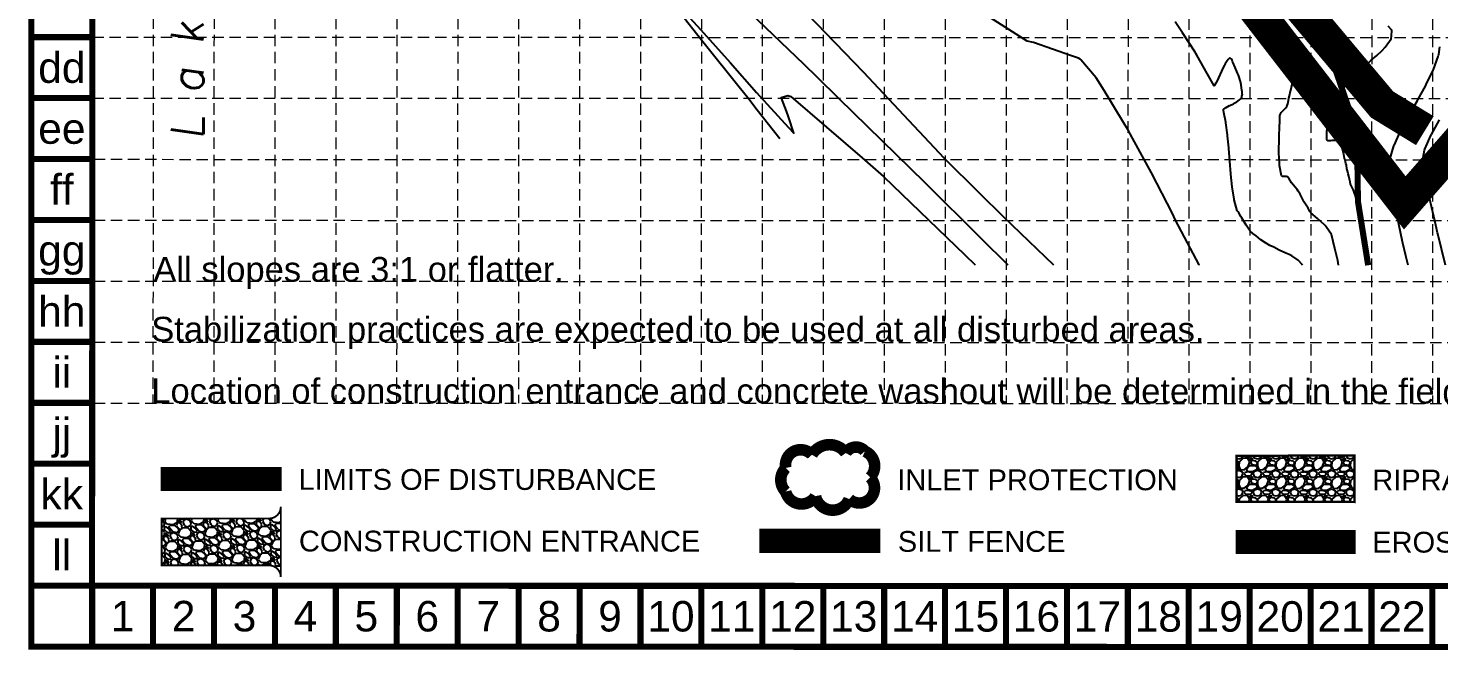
# Model space of a CAD drawing. Extents: x -334 to 9916, y 1271 to 43031.
# Drawn here: x 2420 to 4504, y 1271 to 2191 of the extents above; entities that cross this region are included whole.
import ezdxf
from ezdxf.enums import TextEntityAlignment as Align

# ---------------------------------------------------------------- set-up
doc = ezdxf.new("R2010")
doc.units = 0
doc.header["$LTSCALE"] = 150
doc.header["$MEASUREMENT"] = 0
for name, pattern in [('ACAD_ISO02W100', [15, 12, -3]), ('DASHED', [0.75, 0.5, -0.25]), ('HIDDEN', [0.375, 0.25, -0.125])]:
    doc.linetypes.add(name, pattern=pattern)
for name, color, linetype in [('BASE', 7, 'CONTINUOUS'), ('contours-ng', 253, 'CONTINUOUS'), ('GRID', 254, 'HIDDEN'), ('LEGEND', 7, 'CONTINUOUS'), ('swppp', 5, 'CONTINUOUS')]:
    doc.layers.add(name, color=color, linetype=linetype)
doc.styles.add('C60', font='SIMPLEX.shx', dxfattribs={"oblique": 8, "height": 2.4})
doc.styles.add("L200'", font='ARIAL.TTF', dxfattribs={"height": 0.001968503937008})
doc.styles.get("Standard").update_dxf_attribs({"font": 'ARIAL.TTF'})

msp = doc.modelspace()

# ---------------------------------------------------------------- hatches: boundary and pattern name
at = {"layer": 'LEGEND', "linetype": 'ACAD_ISO02W100'}
h = msp.add_hatch(dxfattribs=at)
h.set_pattern_fill('GRAVEL', color=240, scale=27.42497999999808, angle=-0.01724541332721225, style=0)
h.set_pattern_definition([(227.9955545866728, (2252.770625588506, 106.7426270954634), (-219.4740732045313, -246.7588086367847), [3.689647109279741, -365.2757220182145]), (184.9524545866728, (2250.301552037922, 104.0008721357485), (329.1080284826069, 27.32568485761594), [6.331550282639557, -626.823286006456]), (132.4931545866727, (2243.993641831174, 103.4542711241411), (274.1587320940525, -301.7575503776198), [4.464457644239689, -441.9818552793292]), (267.2564545866728, (2233.2958364597, 96.6012457379361), (27.58996202354061, 548.4913286530882), [5.765772945239598, -570.8114118788002]), (292.8164545866728, (2233.019853201112, 90.84208274505045), (-137.0261099883516, 329.1409198867892), [5.653796751899609, -559.7266463375014]), (357.2564545866728, (2235.212283123191, 85.63067641120892), (-548.4913286530882, 27.58996202354063), [5.765772945239598, -570.8114118788002]), (37.67695458667279, (2240.971446116077, 85.3546931526032), (-356.6074714631612, -274.1422142681764), [7.624939764419464, -754.868433327967]), (72.2380545866728, (2247.006344728829, 90.01512352419331), (192.156748164753, 603.2916468558514), [7.198728150239504, -712.6743336985309]), (121.4123545866727, (2249.202406685415, 96.8707078436953), (-219.292745814721, 356.5906247851172), [5.785299530999598, -572.7452843435002]), (175.2191545866728, (2246.187144854355, 101.8081120287545), (301.66653773377, -27.51554741137026), [6.604812783359486, -323.6356892597146]), (222.3801545866728, (2239.60531504498, 102.3585927136719), (-329.1907474927484, -301.5754936373835), [8.541455171039402, -845.6046927074409]), (138.7968545866728, (2260.446482883606, 96.31882387282099), (-191.9254043991731, 164.6075812561324), [2.915302798979797, -288.6162112230999]), (171.4519545866728, (2258.253062406655, 98.23923275570519), (356.5081674984643, -54.95748454409353), [5.546345680259566, -549.0895387447359]), (224.9827545866728, (2252.768314293827, 99.06363304326442), (-0.008254626410954983, -27.42498724435251), [3.87846809657973, -34.90629514415758]), (203.1813545866727, (2250.849556335646, 102.3552083178906), (137.1413956608108, 54.80872074374402), [2.088631626839855, -206.7737905826856]), (291.7841545866727, (2248.929560183893, 101.5330367787731), (-27.40021242938047, 82.28319838359705), [2.953752620939793, -144.7342898007499]), (30.94655458667279, (2250.025733871812, 98.79020871805437), (82.2913913026689, 54.82526177125056), [4.79742432641962, -155.1163176545277]), (161.5478545866728, (2254.140223601621, 101.257218612644), (54.84171482347013, -27.44144421743879), [3.46901314517976, -83.25639775925423]), (16.3722545866728, (2233.023072504417, 101.5378244606097), (274.2746116800091, 82.1921900833647), [4.859706455999658, -481.1121732680662]), (70.32895458667278, (2237.68573162442, 102.9076701124361), (-109.7905855702082, -301.6418064476974), [4.077024951779714, -403.6246200518117]), (293.1813545866727, (2254.141874526392, 106.7422143642707), (-54.80872074374402, 137.1413956608108), [4.177235828699709, -204.6851863808257]), (343.5932545866727, (2255.786217604518, 102.902222060691), (-274.2250840572251, 82.35728259679021), [4.859706455999616, -481.1121732680608]), (339.4267545866728, (2233.017954637625, 84.53433763083194), (-137.1084351604795, 54.89112085189898), [4.686380582399671, -229.6327582375039]), (294.7578545866728, (2237.405455961427, 82.887518165536), (-137.0338786881543, 301.7161332336104), [3.926653786439682, -388.7393007821099]), (66.7841545866728, (2254.407869690113, 79.3171530601926), (54.89126697786325, 137.1083771435054), [4.177235828699708, -204.6851863808256]), (17.33675458667279, (2256.054524062919, 83.15615480891029), (-356.5577976741127, -109.5924541286572), [4.597276822379676, -455.129171291488]), (69.4267545866728, (2240.969630098829, 79.32119782588234), (-54.89112085189907, -137.1084351604795), [2.343190291199838, -231.9759485287039]), (101.2926545866723, (2252.76237096465, 79.31764833762395), (-27.39189531816825, 109.7081902651152), [1.398399730199898, -138.4420943644098]), (165.9465545866728, (2252.488533908265, 80.68897982174508), (82.26669663910091, -27.44968935697165), [5.653796751899603, -107.4222754109925]), (185.9917545866728, (2247.003950887911, 82.06187968439849), (274.2580353640418, 27.34241380316609), [5.239542428999634, -518.7139599965037]), (303.6728545866728, (2250.024990955665, 96.32196062988646), (-27.40850611249023, 54.85820002219903), [3.955285465559724, -94.9268785984134]), (353.1399545866728, (2252.217998701423, 93.0303028090209), (466.2081121657963, -54.99050545868374), [6.905445414119517, -683.6379167236919]), (60.92815458667279, (2259.07399575214, 92.20548979026853), (-109.7576981469964, -191.9418433552157), [2.823566240879803, -279.5338805965006]), (89.98275458667278, (2260.445987606175, 94.67332514734244), (-27.41672413386501, 27.43323338157814), [1.645498799999885, -25.77948119999819]), (120.2391545866728, (2246.455698951471, 82.88479413966343), (109.6419924142907, -192.0079371090337), [3.809987921519734, -377.1900109295736]), (47.99555458667278, (2244.5369409933, 86.17636941429032), (219.4740732045313, 246.7588086367847), [7.379294218559482, -361.5860749089347]), (359.9827545866728, (2249.47508809446, 91.65987933352449), (27.43323338157814, 27.41672413386501), [7.130494799999501, -20.29448519999858]), (325.2875545866727, (2256.60558257147, 91.65773313132172), (-274.1918476920056, 192.0576336131719), [4.336273287719696, -429.29072638449]), (254.0373545866728, (2260.170086893826, 89.18841194205197), (-27.4579942181489, -109.6916638813761), [3.993131937959723, -195.6637392098264]), (207.6287545866728, (2259.071932096176, 85.34924510085784), (-521.1570277109344, -274.0931612920521), [6.501502883699547, -643.6498550604749]), (175.4088545866728, (2253.311778548429, 82.33423090850738), (-356.5164845811368, 27.53214629441877), [6.878157559019458, -680.9368578684666])])
h.paths.add_polyline_path([(4204.564151797264, 1491.18560020753), (4379.093103573794, 1490.822938965112), (4379.113740133434, 1559.385385859317), (4204.584615801215, 1559.174751910053)])
at = {"layer": 'LEGEND'}
h = msp.add_hatch(dxfattribs=at)
h.set_pattern_fill('GRAVEL', color=4, scale=27.72521135999806, angle=-43.95150057775267, style=0)
h.set_pattern_definition([(184.0612994222473, (-36141.61448140272, -15362.35756074939), (-332.8650907135962, -25.70006270867792), [3.730039035528696, -369.2745299224136]), (141.0181994222472, (-36145.33516045317, -15362.62173559138), (258.7642379225353, -210.9519855930783), [6.400864096260038, -633.685351453264]), (88.55889942224731, (-36150.3108467016, -15358.59512636734), (-12.06819053807244, -411.9881867284128), [4.513331706871369, -446.8203934844925]), (223.3221994222473, (-36162.90596801799, -15356.08052436039), (404.8132954710882, 379.9602927739713), [5.828892985903272, -577.0602947035786]), (248.8821994222473, (-36167.14652832367, -15360.0797278987), (131.110950776408, 335.7351483368826), [5.715690947920399, -565.8541801500377]), (313.3221994222474, (-36169.20582248168, -15365.4115680811), (-379.9602927739712, 404.8132954710882), [5.828892985903273, -577.0602947035786]), (353.7426994222473, (-36165.20661894334, -15369.65212838683), (-451.9084413439464, 50.55349380065404), [7.708412789208901, -763.1322561770315]), (28.30379942224733, (-36157.5441349379, -15370.4922894615), (563.0596956189626, 304.4242473714307), [7.277535279463173, -720.4762421937562]), (77.47809942224731, (-36151.13665813042, -15367.04166647003), (90.47318822480356, 413.4232161592834), [5.848633336391555, -579.0153379826245]), (131.2848994222473, (-36149.86859489255, -15361.33214788485), (200.3190998856539, -231.6292669150674), [6.67711810225105, -327.1786483842447]), (178.4458994222473, (-36154.27417612536, -15356.31470630484), (-451.1909914280944, 11.35065557305847), [8.634961627648682, -854.8618388170809]), (94.86259942224673, (-36143.33785248952, -15375.33036046848), (-24.26514784539226, 254.4594935375375), [2.947217692779147, -291.7757992196466]), (127.5176994222473, (-36143.58767768572, -15372.39373751529), (220.9963574862588, -290.0750087430288), [5.607063569811927, -555.1006242215262]), (181.0484994222473, (-36147.00242656261, -15367.94640095092), (-19.242667239854, -19.96014975374373), [3.92092711574225, -35.28842721731436]), (159.2470994222473, (-36146.09051725874, -15364.20419743173), (138.2860605816551, -56.29298763680768), [2.111496646754732, -209.0374194480117]), (247.8498994222473, (-36148.0650071477, -15363.4560154491), (37.76784731847334, 79.12309574365574), [2.986088439105872, -146.3187493943582]), (347.0122994222473, (-36149.19086753313, -15366.22173625824), (98.36576161627748, -17.80760907322966), [4.849943497993101, -156.8144331320104]), (117.6135994222473, (-36144.4650064809, -15367.31172252898), (20.6776652697463, -58.44544263838458), [3.506989710137497, -84.16783621893403]), (332.4379994222472, (-36159.64189042244, -15352.29527190366), (257.3293232247948, -132.5463699374083), [4.912907452991656, -486.3790854806854]), (26.39469942224729, (-36155.28653295004, -15354.56851714329), (-291.5097946775566, -142.5910682873724), [4.121657645988671, -408.0432474713264]), (249.2470994222473, (-36140.61647422385, -15363.31969381362), (56.29298763680768, 138.2860605816551), [4.2229655682981, -206.9259505264682]), (299.6589994222473, (-36142.11283818915, -15367.26867359154), (-141.8736360784061, 252.3069403738376), [4.912907452991655, -486.3790854806853]), (295.4924994222473, (-36171.57234041928, -15364.67056092152), (-61.31550917186081, 136.1335491622647), [4.737684117196468, -232.1466326434723]), (250.8235994222473, (-36169.53327712403, -15368.94699534173), (111.8687780011468, 315.774803774934), [3.9696403121018, -392.9949731275167]), (22.84989942224733, (-36159.65953407331, -15383.47226400356), (136.1336148501541, 61.31536443747924), [4.222965568298106, -206.9259505264685]), (333.4024994222473, (-36155.76795287876, -15381.83240357995), (-336.4524461535045, 170.3141709881251), [4.647604905487834, -460.1116380087843]), (25.49249942224733, (-36169.4400044261, -15374.04335997386), (-136.1335491622647, -61.31550917186073), [2.368842058598235, -234.5154747020706]), (57.35839942224731, (-36160.85714268795, -15382.31770432639), (57.01056330115201, 99.08320504475107), [1.413708527246301, -139.9576709763996]), (122.0122994222473, (-36160.09461105947, -15381.12727053476), (40.63781772563514, -77.68809916374325), [5.715690947920391, -108.5982666365442]), (142.0574994222472, (-36163.12450671061, -15376.28073109891), (218.8440789507978, -172.4664781051578), [5.296901630327629, -524.3925128217287]), (259.7385994222473, (-36150.9227070488, -15368.01814918007), (18.52514384675213, 59.16296529194778), [3.998585432761639, -95.96607811149067]), (309.2056994222473, (-36151.63501491686, -15371.95277931218), (300.836951673708, -367.0456764329961), [6.981041869179295, -691.1219528646621]), (16.99389942224735, (-36147.22225886115, -15377.3622489408), (-214.5392112480669, -62.75036705143663), [2.854476860779952, -282.594040973556]), (46.04849942224732, (-36144.49241216663, -15376.52796908318), (-0.7174822918655865, 39.20280486233084), [1.663512681599883, -26.06169867839817]), (76.3048994222473, (-36162.94642974362, -15375.29707356581), (-54.85820400556869, -216.6916008083072), [3.851697262976372, -381.3192489439608]), (4.06129942224732, (-36162.03452043977, -15371.55487004663), (332.8650907135962, 25.70006270867798), [7.460078071057392, -365.5444908868848]), (316.0484994222473, (-36154.59316233884, -15371.02652036254), (39.20280486233084, 0.7174822918655915), [7.208554953599497, -20.51665640639856]), (281.3532994222473, (-36149.40352500881, -15376.02961229673), (-64.9025265114106, 332.1476792683968), [4.383744068974734, -433.9903301259622]), (210.1030994222472, (-36148.54054585946, -15380.32757118573), (-96.93078894549302, -60.59791768138761), [4.036846224438438, -197.8057422495971]), (163.6944994222473, (-36152.03292418248, -15382.35228483507), (-571.6694055497969, 166.0088940114504), [6.5726772310579, -650.6961271579745]), (131.4745994222473, (-36158.34124707503, -15380.50694175873), (-240.2393164005309, 270.1146472589626), [6.953455283876153, -688.3913245230324])])
edge = h.paths.add_edge_path()
edge.add_line((2792.856596770729, 1379.84000509766), (2792.887893826172, 1483.82064620603))
edge.add_arc((2775.557790457538, 1483.825862380861), 17.33010415364022, -89.97818947530192, -0.017245413234775242, ccw=False)
edge.add_line((2775.56438742958, 1466.49575948284), (2616.744608054471, 1466.529177169625))
edge.add_line((2616.744608054471, 1466.529177169625), (2616.723727714765, 1397.156800810305))
edge.add_line((2616.723727714765, 1397.156800810305), (2775.519896430138, 1397.175324170468))
edge.add_arc((2775.526493402159, 1379.845221272511), 17.3301041535763, -0.017245413301282042, 90.0218105246326, ccw=False)

# ---------------------------------------------------------------- linework, layer by layer
at = {"layer": 'BASE', "const_width": 8.999999999999368}
for points in [[(2424.222657490816, 1277.347496979473), (8184.222396578182, 1275.61379896351), (8185.305957838159, 4875.613635893114), (2425.306218750793, 4877.347333909077)], [(2514.053156755391, 1367.296894439544), (8094.500872122069, 1365.461166757224), (8095.414011350508, 4785.68374551762), (2516.216648258026, 4787.46663159015)]]:
    msp.add_lwpolyline(points, close=True, dxfattribs=at)
for points in [[(2514.49354372905, 2177.320367180375), (2424.49354780581, 2177.347456211874)], [(2514.466454697551, 2087.320371257135), (2424.466458774311, 2087.347460288634)], [(2514.439365666051, 1997.320375333895), (2424.439369742811, 1997.347464365394)], [(2514.412276634552, 1907.320379410655), (2424.412280711312, 1907.347468442154)], [(2514.385187603053, 1817.320383487414), (2424.385191679813, 1817.347472518914)], [(2514.358098571553, 1727.320387564174), (2424.358102648313, 1727.347476595674)], [(2514.331009540054, 1637.320391640934), (2424.331013616814, 1637.347480672434)], [(2514.303920508554, 1547.320395717694), (2424.303924585314, 1547.347484749194)], [(2514.276831477055, 1457.320399794454), (2424.276835553815, 1457.347488825953)], [(2514.249742445556, 1367.320403871214), (2424.249746522315, 1367.347492902713)], [(2514.222653414056, 1277.320407947974), (2514.249742445556, 1367.320403871214)], [(2604.222649337296, 1277.293318916475), (2604.249738368796, 1367.293314839715)], [(2694.222645260536, 1277.266229884975), (2694.249734292036, 1367.266225808215)], [(2784.222641183776, 1277.239140853476), (2784.249730215276, 1367.239136776716)], [(2874.222637107016, 1277.212051821976), (2874.249726138516, 1367.212047745216)], [(2964.222633030256, 1277.184962790477), (2964.249722061756, 1367.184958713717)], [(3054.222628953496, 1277.157873758977), (3054.249717984996, 1367.157869682218)], [(3144.222624876737, 1277.130784727478), (3144.249713908236, 1367.130780650718)], [(3234.222620799977, 1277.103695695979), (3234.249709831476, 1367.103691619219)], [(3324.222616723217, 1277.076606664479), (3324.249705754717, 1367.076602587719)], [(3414.222612646457, 1277.04951763298), (3414.249701677957, 1367.04951355622)], [(3504.222608569698, 1277.02242860148), (3504.249697601197, 1367.02242452472)], [(3594.222604492938, 1276.995339569981), (3594.249693524437, 1366.995335493221)], [(3684.222600416178, 1276.968250538481), (3684.249689447677, 1366.968246461721)], [(3774.222596339418, 1276.941161506982), (3774.249685370917, 1366.941157430222)], [(3864.222592262658, 1276.914072475482), (3864.249681294157, 1366.914068398723)], [(3954.222588185898, 1276.886983443983), (3954.249677217397, 1366.886979367223)], [(4044.222584109138, 1276.859894412484), (4044.249673140637, 1366.859890335724)], [(4134.222580032378, 1276.832805380984), (4134.249669063877, 1366.832801304224)], [(4224.222575955619, 1276.805716349485), (4224.249664987117, 1366.805712272725)], [(4314.222571878858, 1276.778627317985), (4314.249660910357, 1366.778623241226)], [(4404.222567802099, 1276.751538286486), (4404.249656833597, 1366.751534209726)], [(4494.222563725338, 1276.724449254987), (4494.249652756838, 1366.724445178227)]]:
    msp.add_lwpolyline(points, dxfattribs=at)
at = {"layer": 'contours-ng', "color": 35, "linetype": 'HIDDEN', "ltscale": 0.002, "const_width": 9}
msp.add_lwpolyline([(4399.283285140944, 1840.516310805111), (4384.136423999087, 1935.066111129189), (4382.947981858153, 2036.526225412785), (4306.042761034594, 2259.424242926308), (4013.961220251382, 2759.431551218538), (3975.980293545996, 3022.446781204825), (4176.848687459737, 3196.119391272003), (4635.104562977147, 3586.526751754311)], dxfattribs=at)
at = {"layer": 'contours-ng', "color": 35, "linetype": 'Continuous'}
for points in [[(3429.318352933777, 2268.494822244297), (3565.342450351876, 2137.598061123657), (3584.901457354448, 2118.782204298198), (3617.303699358999, 2086.535887073154), (3743.794873636944, 1963.12397210931), (3826.875799908215, 1880.352840201848), (3866.908240745026, 1840.953225808713)], [(3515.374959337496, 2269.435931339373), (3653.137201323902, 2125.953206721423), (3772.845126916742, 1998.636430120845), (3824.675554227411, 1947.583544845319), (3860.660411556186, 1911.855588565852), (3934.21041671486, 1840.897991569682)], [(3374.278545511639, 2230.585227887566), (3413.48106524066, 2187.916473583035), (3456.519434455215, 2139.656702902237), (3495.486172274657, 2095.566631168069), (3542.760455926611, 2044.046059440206), (3550.563547782062, 2035.406366163525), (3542.835034961041, 2059.473807745789), (3542.83898001253, 2059.802979534909), (3539.947163731296, 2067.863201590314), (3532.518983098416, 2087.302185024711), (3532.29293260882, 2088.256413777694), (3541.996276771053, 2091.135586497448), (3546.199644332955, 2089.756422857474), (3651.561734985073, 1999.054422738122), (3683.096681413612, 1971.593705870546), (3803.564628910462, 1855.772180959962), (3818.685975587445, 1840.992801351137)], [(3530.017800107242, 2026.959128981557), (3496.829217707171, 2069.549650364784), (3482.780480251415, 2087.58366114136), (3471.804592260931, 2101.157452786372), (3416.504338467923, 2170.492959967903), (3381.392277075276, 2214.91646708118)], [(4149.667708917817, 1840.721167872572), (4149.471584072548, 1840.974907387897), (4123.540659595892, 1890.358206253494), (4114.398012085927, 1908.119731451862), (4109.976674095167, 1916.737562569055), (4079.279412902353, 1976.968286778515), (4051.038451448389, 2028.333452668396), (4044.291933675857, 2040.855547383277), (4039.46025711752, 2048.929057893686), (4009.464866325237, 2098.673170575155), (3997.223408889069, 2117.355636635981), (3974.975345459738, 2143.718766348926), (3973.967678142981, 2144.890874607882), (3971.406466607979, 2146.158657330756), (3960.848224681904, 2149.512091758409), (3904.762624992167, 2169.267772595173), (3895.497010008214, 2171.349282133356), (3830.638685934537, 2212.545236161678)], [(4302.499297764481, 1840.595740479056), (4301.566221764551, 1841.688108357184), (4295.630671519815, 1848.164550819651), (4286.538251190374, 1854.137009034683), (4282.361783636828, 1856.15423238257), (4277.447064401524, 1858.48226393459), (4268.030774508021, 1862.804331186057), (4260.163477792637, 1867.225123887888), (4253.87000009232, 1869.669135703024), (4247.373124781734, 1873.467903464587), (4240.711514528433, 1877.798060335325), (4233.693816896448, 1883.903575331787), (4228.693947167281, 1887.365949048331), (4225.144175808782, 1890.836130777331), (4219.03199157217, 1899.904813843004), (4212.304464504647, 1911.055946292065), (4211.412545486557, 1912.399062235455), (4208.213267849998, 1917.995595412256), (4207.403051000016, 1919.141638872152), (4207.084181993814, 1919.355437663382), (4205.827318020456, 1920.692144678208), (4205.526083009332, 1920.861990316727), (4201.349199915559, 1937.291440835032), (4201.175336949753, 1937.998569153455), (4198.397326435195, 1956.283938903561), (4198.387048016768, 1956.370755736657), (4196.389900716735, 1975.193405958396), (4196.379487761667, 1975.360350891217), (4194.809670819232, 1994.065316145693), (4194.786141785415, 1994.677511101488), (4193.311699546975, 2012.929994579945), (4193.269298460757, 2014.055170436414), (4191.53461917313, 2031.819210846474), (4191.453723048624, 2033.196589250749), (4189.044444970838, 2050.771118680521), (4188.939547765804, 2051.785547834828), (4186.108850330973, 2066.084970118635), (4185.360304503694, 2069.532239307552), (4185.257080191324, 2069.837068850076), (4185.274439413595, 2069.9153185314), (4188.808994125669, 2073.295338846076), (4188.859853442897, 2073.345250283862), (4189.423290469829, 2073.54230711203), (4194.51726418273, 2076.201733345116), (4195.096358749579, 2076.513122036178), (4200.195875003796, 2079.052349041345), (4201.440924086193, 2079.72587642551), (4205.456942569181, 2082.018524593544), (4206.845101575513, 2083.021304900376), (4209.728013243504, 2085.258693056298), (4210.660259143544, 2086.45643185835), (4212.485534278989, 2088.917753619682), (4212.748671042296, 2090.04336544843), (4213.429621104406, 2093.078702771435), (4213.372777516764, 2093.759033269424), (4213.025905271134, 2097.255695987782), (4212.903005857326, 2097.570869251181), (4212.915826481978, 2097.643137213886), (4212.841767059042, 2098.356016436078), (4211.55622840258, 2106.72070514273), (4211.308194036646, 2109.137365003334), (4210.452060690164, 2111.956158155178), (4207.727732123923, 2121.065692814749), (4207.180867033676, 2122.265369027777), (4206.436192905065, 2124.070878872536), (4202.796750835078, 2132.437981609742), (4199.233248845172, 2140.341739640974), (4198.951051925127, 2141.204092609908), (4198.322686936066, 2143.098285533827), (4197.460144002303, 2144.796909034862), (4197.10767389596, 2145.256461858733), (4195.390759708287, 2146.306085636063), (4194.337677394193, 2146.095766345548), (4192.395644721932, 2144.480831552075), (4190.872098668493, 2142.536105208812), (4188.13465574228, 2138.095969365652), (4186.915056245765, 2135.868354517853), (4182.736034181929, 2127.438480000976), (4182.649142323207, 2127.247254520901), (4182.612784835532, 2127.169480367229), (4178.131058849111, 2117.031396664709), (4176.115349433341, 2112.729062044716), (4174.018722225912, 2109.381542328286), (4171.611411943682, 2105.469112850732), (4161.590912991946, 2123.656991339215), (4146.10761037749, 2150.682470660302), (4144.533788674635, 2153.353719762101), (4143.550982622488, 2154.965028740826), (4125.184157056712, 2183.571260246782), (4114.2998302872, 2200.172026341911)], [(4355.526321809781, 1840.552221717902), (4354.692485325271, 1847.325489536462), (4350.219521156178, 1865.112253079908), (4345.322230217862, 1886.11235594315), (4337.463683105598, 1896.981334642805), (4335.92314083111, 1898.98275636777), (4334.649971409475, 1899.974595028821), (4324.546768727603, 1909.359341917916), (4314.514104559763, 1917.978508490505), (4313.337417604984, 1919.946579893364), (4310.7066222207, 1924.534378640649), (4304.746866165282, 1933.836735337286), (4302.068164637465, 1938.317915597006), (4300.056990971148, 1943.40108037379), (4298.999415986815, 1945.568090522725), (4295.980363063856, 1950.098767814243), (4294.170119376846, 1952.283572648059), (4291.051978295174, 1956.226922645831), (4288.7506228766, 1958.819806246096), (4286.070113463349, 1962.3193176977), (4284.113050069114, 1965.593516459297), (4282.229316266879, 1969.174694846799), (4281.566379440839, 1970.040611788192), (4280.791628891173, 1970.817505720892), (4279.561557722496, 1971.193891335914), (4277.91775938811, 1971.500004320623), (4276.530569747069, 1971.535667676309), (4274.237492454769, 1971.643300180161), (4273.200944030868, 1971.641278117418), (4271.57641740323, 1972.46808513645), (4271.096361058568, 1972.715665397002), (4268.491378036248, 1987.587598076146), (4268.07309794188, 1990.902031895096), (4267.346002214268, 2006.421278124612), (4267.370073007027, 2010.923267503858), (4267.570545437651, 2025.134521908788), (4267.978528289299, 2031.981635632108), (4268.382526011803, 2043.7961212129), (4268.857799144775, 2053.254167602577), (4268.962963780279, 2062.478076576068), (4269.903006040593, 2064.182342349825), (4270.804445889196, 2066.086718964802), (4272.735668709618, 2067.82060661797), (4274.367269329006, 2069.544029850803), (4276.237996982767, 2071.273533297977), (4277.738293886825, 2073.018202705191), (4279.123587910159, 2074.897149071744), (4279.811074038662, 2076.606510565105), (4280.488038658354, 2078.941757711439), (4281.39918040562, 2083.729315398346), (4281.903626373998, 2087.251261358461), (4283.33802624137, 2092.86379450918), (4284.033960970221, 2095.362950654986), (4284.579641834629, 2097.081456896606), (4286.027078391082, 2103.512616369332), (4287.554551481204, 2110.364097620999), (4287.672849023009, 2111.758414262435), (4287.870693404067, 2114.70347176188), (4288.463468218019, 2120.240885067932), (4288.70485545908, 2123.029806170032), (4288.072673106391, 2129.050325730163), (4287.342049324194, 2134.845786729602), (4285.455215524162, 2141.772169009425), (4283.980202634542, 2146.848032307932), (4281.847399455604, 2151.614378883841), (4278.855526013911, 2158.25423319732), (4277.474318715169, 2160.394926365001), (4273.792218762792, 2166.198123770301), (4272.500604910776, 2168.342207120388), (4272.052072161867, 2169.092809137193), (4267.057136198455, 2175.637790316351), (4264.153862662424, 2179.561228395964), (4261.42943942135, 2182.677791342782), (4256.020588966137, 2189.40234392298), (4255.786794967804, 2189.697055251333), (4255.538300760803, 2190.08207320009), (4250.127373454794, 2198.100418880532)], [(4399.275185957657, 1840.516317452031), (4397.633479755656, 1850.879158719278), (4393.593236426663, 1879.389609056854), (4391.536918597398, 1893.794917086177), (4387.312418795605, 1916.940787965121), (4384.136423999087, 1935.066111129189), (4382.064750360158, 1938.494191657962), (4377.493286587727, 1951.412410047782), (4373.386534559053, 1959.977887366153), (4372.688003255142, 1963.695615003739), (4371.653699874165, 1967.633790282811), (4370.845548137659, 1971.887196239054), (4369.725092201494, 1975.230235345484), (4368.911885761321, 1980.01779116119), (4367.888970786509, 1982.854769249343), (4367.044647830968, 1988.192801204502), (4366.162063492433, 1990.51247235469), (4365.216414408715, 1996.393891858489), (4364.492787354218, 1998.187678522695), (4363.331367608705, 2004.556993888719), (4362.78955421826, 2005.852571670745), (4361.262200551639, 2012.596982744163), (4360.947573059995, 2013.475325916003), (4359.119190752826, 2020.587596194434), (4358.332914973354, 2022.532264819608), (4358.286240862639, 2022.634768608341), (4356.546533121589, 2023.858288957959), (4356.376648498408, 2023.962037221456), (4353.934597469568, 2024.531456342262), (4353.440823231605, 2024.603108721298), (4350.749563684098, 2024.751411620718), (4349.711244007114, 2024.713431595179), (4347.179939940819, 2024.667229042538), (4345.492097730639, 2024.496402358305), (4343.445782460993, 2024.452931433476), (4341.348664321064, 2024.329999028867), (4339.96135461903, 2024.436122690997), (4338.643066665099, 2025.125013659076), (4338.006499637726, 2025.628916484157), (4338.332053727834, 2037.646517236628), (4339.341306069735, 2047.261690841536), (4340.408416544713, 2056.196958536861), (4341.099602057569, 2057.744581117812), (4341.906296046916, 2059.835808705), (4342.793781346882, 2061.697933633919), (4344.680028042152, 2068.295404680131), (4345.154037645705, 2069.745989478728), (4345.937327260981, 2071.497216170616), (4348.854899336286, 2077.423017509821), (4351.475591729926, 2082.869877634833), (4352.629318413507, 2085.079687708131), (4353.821042009702, 2087.395054865645), (4360.547110875945, 2098.49207504842), (4363.581891498419, 2103.431765904756), (4374.194571772481, 2115.885848274918), (4374.889231593552, 2116.726350114268), (4376.297543940396, 2118.090109889136), (4387.041150791803, 2128.523386840668), (4396.240698412847, 2136.336229128417), (4399.655914714203, 2139.499740333591), (4403.754061535277, 2143.13280048157), (4412.304394524625, 2150.416311225346), (4419.99000492847, 2157.406464689593), (4424.353785748601, 2162.395143253816), (4433.178460932402, 2174.633187835041), (4433.914478636696, 2178.78675773759), (4434.487761753087, 2187.536615190523), (4428.931042357966, 2193.501746255185)], [(4458.136379822163, 1840.46801064464), (4454.95687999604, 1854.307920514112), (4450.399447003932, 1873.158606573636), (4449.967701182271, 1875.154684869258), (4439.499688849333, 1924.896073847571), (4437.705356440871, 1934.209676884075), (4429.973220214626, 1977.040290721094), (4431.119454027539, 1993.655161966341), (4431.504985146013, 1996.525843877339), (4437.372910296443, 2016.741085787951), (4437.653715530432, 2017.37887914987), (4446.406115416547, 2037.356465627626), (4447.06161563049, 2038.960217891944), (4447.295139681031, 2039.473325043331), (4449.488962203744, 2043.474314226442), (4459.181191238145, 2061.587607820334), (4459.347785201739, 2061.868096921648), (4471.969927777245, 2083.742338080679), (4472.57546898807, 2084.817821514176), (4484.412073723091, 2105.946453053458), (4485.179873201952, 2107.582939203253), (4495.273278491033, 2128.375831851536), (4495.703665882327, 2129.731808173801), (4502.556336221664, 2148.785470478092), (4503.10427437316, 2150.480321922334), (4503.449952975236, 2151.767023454874), (4505.028478999171, 2163.153761990435)], [(4513.702615524609, 1840.422407977258), (4502.179091619, 1887.001563829594), (4501.842151414741, 1888.395233062592), (4499.457435090015, 1899.420424937508), (4490.043016973155, 1939.866317357768), (4489.008221015247, 1944.444097188418), (4478.97959383636, 1991.555309293266), (4482.620230394197, 2010.293923416338), (4482.81493912069, 2011.723151495141), (4492.434296683801, 2032.87250600968), (4492.833338076045, 2033.722329744921), (4504.468204789984, 2055.134789642853)]]:
    msp.add_lwpolyline(points, dxfattribs=at)
at = {"layer": 'GRID', "color": 252, "linetype": 'HIDDEN', "lineweight": 0, "ltscale": 0.45}
for p, q in [((2604.978471467705, 4788.147710415891), (2604.02997853939, 1636.895895327992)), ((2694.978467390945, 4788.120621384392), (2694.02997446263, 1636.868806296492)), ((2784.978463314185, 4788.093532352892), (2784.02997038587, 1636.841717264993)), ((2874.978459237425, 4788.066443321393), (2874.02996630911, 1636.814628233494)), ((2964.978455160665, 4788.039354289894), (2964.02996223235, 1636.787539201994)), ((3054.978451083905, 4788.012265258394), (3054.029958155591, 1636.760450170495)), ((3144.978447007145, 4787.985176226895), (3144.029954078831, 1636.733361138995)), ((3234.978442930385, 4787.958087195395), (3234.029950002071, 1636.706272107496)), ((3324.978438853626, 4787.930998163896), (3324.029945925311, 1636.679183075996)), ((3414.978434776866, 4787.903909132397), (3414.029941848551, 1636.652094044497)), ((3504.978430700106, 4787.876820100897), (3504.029937771791, 1636.625005012998)), ((3594.978426623346, 4787.849731069397), (3594.029933695031, 1636.597915981498)), ((3685.279072644655, 4786.968091544845), (3684.330836899594, 1636.570736380141)), ((3775.279068567895, 4786.941002513346), (3774.330832822834, 1636.543647348642)), ((3865.279064491135, 4786.913913481847), (3864.330828746074, 1636.516558317142)), ((3955.279060414376, 4786.886824450347), (3954.330824669314, 1636.489469285643)), ((4045.279056337616, 4786.859735418848), (4044.330820592554, 1636.462380254143)), ((4135.279052260856, 4786.832646387348), (4134.330816515794, 1636.435291222644)), ((4225.279048184096, 4786.805557355849), (4224.330812439034, 1636.408202191144)), ((4315.279044107336, 4786.778468324349), (4314.330808362274, 1636.381113159645)), ((4405.279040030576, 4786.75137929285), (4404.330804285515, 1636.354024128146)), ((4495.279035953816, 4786.724290261351), (4494.330800208754, 1636.326935096646)), ((2514.49354372905, 2177.320367180375), (8094.493290969936, 2175.640847227411)), ((2514.466454697551, 2087.320371257135), (8094.466201938437, 2085.640851304171)), ((2516.457139946292, 1996.92227011821), (8096.456887187179, 1995.242750165246)), ((2516.430050914793, 1906.92227419497), (8096.429798155679, 1905.242754242006)), ((2516.402961883293, 1816.92227827173), (8096.40270912418, 1815.242758318766)), ((2516.375872851794, 1726.92228234849), (8096.37562009268, 1725.242762395526)), ((2516.348783820295, 1636.92228642525), (8096.34853106118, 1635.242766472286))]:
    msp.add_line(p, q, dxfattribs=at)
at = {"layer": 'LEGEND', "color": 170, "ltscale": 100, "const_width": 17.0657583425988}
msp.add_lwpolyline([(3577.55133092753, 1560.568534712384, 0.5205670505517462), (3577.55133092753, 1560.568534712384, 0.7651954600696135), (3538.942434835212, 1541.146941367612, 0.4178788784126488), (3538.692780092168, 1506.182095528971, 0.6649002420699669), (3582.805082186173, 1499.434523278646, 0.744833174426672), (3632.558758534843, 1495.242159006585, 0.9756416855879776), (3663.563360356189, 1527.25026800432, 0.5205670505517462), (3655.857173107294, 1565.823626567323, 0.5205670505517462), (3627.55779988463, 1563.260738712533, 0.5402640007904789), (3577.55133092753, 1560.568534712384)], format="xyb", close=True, dxfattribs=at)
at = {"layer": 'LEGEND', "color": 1, "linetype": 'HIDDEN', "ltscale": 1.2, "const_width": 35.6399999999975}
msp.add_lwpolyline([(2615.441452917815, 1524.859224073624), (2794.275526787207, 1524.805396939405)], dxfattribs=at)
at = {"layer": 'LEGEND', "color": 240, "const_width": 3.42812249999976}
msp.add_lwpolyline([(4204.564151797264, 1491.18560020753), (4379.093103573794, 1490.822938965112), (4379.113740133434, 1559.385385859317), (4204.584615801215, 1559.174751910053)], close=True, dxfattribs=at)
at = {"layer": 'LEGEND', "color": 4, "const_width": 2.772521135999806}
msp.add_lwpolyline([(2792.856596770729, 1379.84000509766), (2792.887893826172, 1483.82064620603, -0.4140139244211871), (2775.56438742958, 1466.49575948284), (2616.744608054471, 1466.529177169625), (2616.723727714765, 1397.156800810305), (2775.519896430138, 1397.175324170468, -0.4144132285109485)], format="xyb", close=True, dxfattribs=at)
at = {"layer": 'LEGEND', "color": 200, "const_width": 35.6399999999975}
msp.add_lwpolyline([(3499.76087407613, 1433.525993036647), (3678.594947945521, 1433.472165902428)], dxfattribs=at)
at = {"layer": 'LEGEND', "color": 84, "const_width": 35.6399999999975}
msp.add_lwpolyline([(4203.644258588566, 1431.693838779805), (4380.822059299266, 1431.64336121659)], dxfattribs=at)
at = {"layer": 'swppp', "color": 1, "linetype": 'DASHED', "ltscale": 3, "const_width": 50, "flags": 128}
msp.add_lwpolyline([(6274.389768416703, 3111.254945155124), (6197.851401732463, 3188.292713319453), (6475.074149646302, 3440.472207024941), (7012.256273599181, 3902.045650260545), (7077.97894785837, 3904.946645819531), (7152.376510820817, 3893.679536625735), (7299.133756261377, 4156.441613163042), (6934.70645455076, 4492.288701886511), (6498.266788030276, 4647.127284118142), (6109.835364716361, 4605.691614601921), (5631.21519211695, 4426.025422217484), (5232.837021116647, 4203.401505480877), (4924.00191603342, 3969.221696581597), (4516.411688606822, 3615.363919620286), (3785.134071914348, 2977.756035549442), (4091.280871557828, 2400.857884588665), (4453.378853218885, 1932.654836704481), (4611.152353943013, 2112.883577317341), (4627.790485789694, 2242.16864622225), (4846.77397186881, 2411.801979551048), (5213.571321051968, 2647.09981336008), (5481.82616150337, 2792.108915700002), (5763.318916118121, 2827.306489751288), (6060.501675213388, 2882.428153007269)], close=True, dxfattribs=at)
at = {"layer": 'swppp', "color": 200, "linetype": 'Continuous', "ltscale": 100, "const_width": 50, "flags": 128}
msp.add_lwpolyline([(7100.200770508556, 3929.338741728439), (7218.215911654901, 4159.858385479495), (7042.729278434068, 4333.426560024716), (6854.57861071665, 4461.794693736058), (6662.330348576041, 4532.718724077047), (6456.081911494053, 4587.165181123935), (6271.236471610842, 4571.609058460152), (5963.576758229319, 4483.953339938722), (5686.807484491605, 4377.117228690542), (5456.372265267848, 4287.269969637688), (5066.290158718315, 4000.446428716488), (4651.638799645647, 3667.744032172442), (4308.159489549093, 3363.481662758225), (3968.928905201501, 3065.604507622746), (3933.630712063393, 3018.431783671214), (3975.708939262062, 2759.069788062508), (4001.609930787476, 2696.832155714947), (4199.092240352467, 2372.354607119574), (4270.392271676341, 2255.860666178952), (4419.821238179968, 2077.877364729865), (4483.034485117918, 2039.168840146186)], dxfattribs=at)

# ---------------------------------------------------------------- texts
at = {"layer": 'BASE'}
for s, p in [('dd', (2469.480001251681, 2132.333913734505)), ('ee', (2469.452912220181, 2042.333917811264)), ('ff', (2469.425823188682, 1952.333921888024)), ('gg', (2469.398734157182, 1862.333925964784)), ('hh', (2469.371645125683, 1772.333930041544)), ('ii', (2469.344556094183, 1682.333934118304)), ('jj', (2469.317467062684, 1592.333938195064)), ('kk', (2469.290378031184, 1502.333942271824)), ('ll', (2469.263288999685, 1412.333946348584)), ('1', (2559.236195891426, 1322.306861393844)), ('2', (2649.236191814666, 1322.279772362345)), ('3', (2739.236187737906, 1322.252683330845)), ('4', (2829.236183661146, 1322.225594299346)), ('5', (2919.236179584386, 1322.198505267846)), ('6', (3009.236175507626, 1322.171416236347)), ('7', (3099.236171430866, 1322.144327204848)), ('8', (3189.236167354106, 1322.117238173348)), ('9', (3279.236163277346, 1322.090149141849)), ('10', (3369.236159200587, 1322.063060110349)), ('11', (3459.236155123827, 1322.03597107885)), ('12', (3549.236151047067, 1322.008882047351)), ('13', (3639.236146970307, 1321.981793015851)), ('14', (3729.236142893547, 1321.954703984352)), ('15', (3819.236138816787, 1321.927614952852)), ('16', (3909.236134740027, 1321.900525921353)), ('17', (3999.236130663267, 1321.873436889854)), ('18', (4089.236126586507, 1321.846347858354)), ('19', (4179.236122509747, 1321.819258826855)), ('20', (4269.236118432987, 1321.792169795355)), ('21', (4359.236114356228, 1321.765080763856)), ('22', (4449.236110279468, 1321.737991732356))]:
    msp.add_text(s, height=44.99999999999684, rotation=359.9827545866692, dxfattribs=at).set_placement(p, align=Align.MIDDLE_CENTER)
at = {"layer": 'BASE', "color": 7, "style": "L200'"}
for s, p in [('All slopes are 3:1 or flatter.', (2604.68967413198, 1816.295395129825)), ('Stabilization practices are expected to be used at all disturbed areas.', (2601.541861446305, 1727.779539306805)), ('Location of construction entrance and concrete washout will be determined in the field and will be reflected on this Site Map.', (2601.565611621618, 1636.765340272511))]:
    msp.add_text(s, height=36.49898831183658, rotation=359.9827545866692, dxfattribs=at).set_placement(p)
at = {"layer": 'LEGEND', "style": "L200'"}
for s, p in [('LIMITS OF DISTURBANCE', (2819.032309597588, 1508.810130546417)), ('INLET PROTECTION', (3703.520095110818, 1508.311210597972)), ('RIPRAP / ROCK DAM', (4405.44579305721, 1507.900359728973)), ('CONSTRUCTION ENTRANCE', (2819.636257362301, 1417.777874885707)), ('SILT FENCE', (3704.450973766755, 1417.27538118128)), ('EROSION BLANKET / SILT FENCE', (4405.304143856587, 1416.15607516901))]:
    msp.add_text(s, height=30.68918199738025, rotation=359.9827545866692, dxfattribs=at).set_placement(p)
at = {"layer": 'swppp', "color": 5, "style": 'C60', "oblique": 8}
msp.add_text('L a k e   L e w i s v i l l e', height=48, rotation=90.00001705671323, dxfattribs=at).set_placement((2678.494110961582, 2025.832652641809))

doc.saveas('drawing.dxf')
